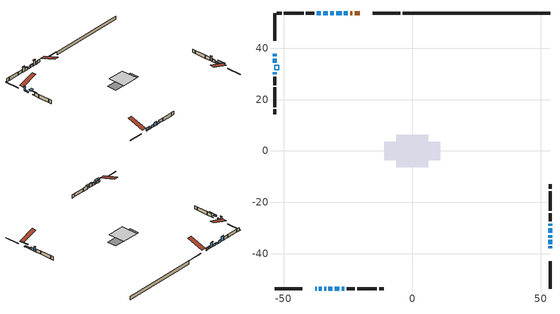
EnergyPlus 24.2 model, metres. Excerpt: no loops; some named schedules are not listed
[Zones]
conditioned space
 floor adiabatic (AdiabaticFloorConstruction): -6.3,-6.3 -6.3,6.3 6.3,6.3 6.3,-6.3 z0.49
 floor foundation (Slab1 construction): -10.82,-3.5 -10.82,3.5 10.82,3.5 10.82,-3.5 z-1.95
 wall outside (RimJoist1 construction): -4.67,53.56 -15.41,53.56 / -53.56,-53.56 -42.82,-53.56 / -53.56,53.56 -53.56,42.82 / 53.56,-53.56 53.56,-42.82 z0.49:0.79
 wall outside (AdiabaticWallConstruction 1): -20.48,53.56 -22.36,53.56 / -23.28,53.56 -24.17,53.56 z0.49:2.52
 wall outside (AdiabaticWallConstruction): -37.75,-53.56 -37.19,-53.56 z0.49:2.07; -25.1,53.56 -26.58,53.56 z0.49:4.35; -27.5,53.56 -29.53,53.56 / -36.27,-53.56 -35.1,-53.56 z0.49:1.96; -34.17,-53.56 -33.51,-53.56 z0.49:1.86; -32.58,-53.56 -31.05,-53.56 / 53.56,-31.86 53.56,-30.09 z0.49:2.27; -30.13,-53.56 -28.35,-53.56 z0.49:3.08; -27.42,-53.56 -26.45,-53.56 z0.49:1.81; -30.46,53.56 -31.91,53.56 z0.49:1.71; -53.56,37.75 -53.56,36.89 / 53.56,-29.16 53.56,-28.29 / -35.49,53.56 -37.22,53.56 z0.49:4; -53.56,35.96 -53.56,34.23 z0.49:1.35; 53.56,-37.76 53.56,-37.13 / -53.56,30.72 -53.56,29.79 z0.49:0.82; 53.56,-36.21 53.56,-34.58 / 53.56,-33.66 53.56,-32.79 z0.49:1.51; -32.83,53.56 -34.56,53.56 z0.49:2.22
 wall outside (Wall1 construction): -38.15,53.56 -41.35,53.56 / -25.52,-53.56 -22.32,-53.56 / -53.56,28.86 -53.56,25.66 / 53.56,-27.37 53.56,-24.16 z0.49:2.93
 wall outside (Wall2 construction): -42.28,53.56 -49.91,53.56 / -21.39,-53.56 -13.76,-53.56 / -53.56,24.73 -53.56,17.1 / 53.56,-23.23 53.56,-15.6 z0.49:2.93
 wall outside (Wall3 construction): -50.84,53.56 -52.64,53.56 / -12.83,-53.56 -11.03,-53.56 / -53.56,16.17 -53.56,14.37 / 53.56,-14.67 53.56,-12.88 z0.49:2.93
 wall foundation (FoundationWall1 construction): -3.74,53.56,-1.95 -3.74,53.56,0.49 47.83,53.56,0.49 47.83,53.56,0.4 53.56,53.56,0.4 53.56,53.56,-1.95
 window (WindowConstruction 15): -37.75,-53.56 -37.19,-53.56 z0.49:2.07
 window (WindowConstruction 6): -25.1,53.56 -26.58,53.56 z0.49:4.35
 window (WindowConstruction 7): -27.5,53.56 -29.53,53.56 z0.49:1.96
 window (WindowConstruction 8): -36.27,-53.56 -35.1,-53.56 z0.49:1.96
 window (WindowConstruction 9): -34.17,-53.56 -33.51,-53.56 z0.49:1.86
 window (WindowConstruction 10): -32.58,-53.56 -31.05,-53.56 z0.49:2.27
 window (WindowConstruction 11): -30.13,-53.56 -28.35,-53.56 z0.49:3.08
 window (WindowConstruction 12): -27.42,-53.56 -26.45,-53.56 z0.49:1.81
 window (WindowConstruction 16): -30.46,53.56 -31.9,53.56 z0.49:1.71
 window (WindowConstruction 13): -53.56,37.75 -53.56,36.89 z0.49:4
 window (WindowConstruction 14): -53.56,35.96 -53.56,34.24 z0.49:1.35
 window (WindowConstruction 17): 53.56,-37.75 53.56,-37.14 z0.49:0.82
 window (WindowConstruction 18): -53.56,30.71 -53.56,29.79 z0.49:0.82
 window (WindowConstruction): 53.56,-36.21 53.56,-34.58 z0.49:1.5
 window (WindowConstruction 1): 53.56,-33.65 53.56,-32.79 z0.49:1.5
 window (WindowConstruction 2): 53.56,-31.86 53.56,-30.09 z0.49:2.27
 window (WindowConstruction 3): 53.56,-29.16 53.56,-28.29 z0.49:4
 window (WindowConstruction 4): -32.83,53.56 -34.56,53.56 z0.49:2.22
 window (WindowConstruction 5): -35.49,53.56 -37.22,53.56 z0.49:4
 door (Door): -20.48,53.56 -22.36,53.56 z0.49:2.52
 door (Door 1): -23.29,53.56 -24.17,53.56 z0.49:2.52
 ceiling adiabatic (AdiabaticFloorConstruction): 6.3,-6.3 6.3,6.3 -6.3,6.3 -6.3,-6.3 z0.49
 roof outside (Roof1 construction): -19.55,53.56,2.93 -19.55,41.38,6.99 -16.34,41.38,6.99 -16.34,53.56,2.93; -38.68,-53.56,2.93 -38.68,-41.38,6.99 -41.89,-41.38,6.99 -41.89,-53.56,2.93; -53.56,38.68,2.93 -41.38,38.68,6.99 -41.38,41.89,6.99 -53.56,41.89,2.93; 53.56,-38.68,2.93 41.38,-38.68,6.99 41.38,-41.89,6.99 53.56,-41.89,2.93
 roof outside (AdiabaticRoofConstruction): -53.56,31.64,2.93 -51.99,31.64,3.45 -51.99,33.31,3.45 -53.56,33.31,2.93
 skylight (SkylightConstruction): -53.56,31.64,2.93 -51.99,31.64,3.45 -51.99,33.31,3.45 -53.56,33.31,2.93
shading: -36.59,-53.56 -38.36,-53.56 -38.36,-55.09 -36.59,-55.09 z2.68; -26.78,53.56 -24.9,53.56 -24.9,53.98 -26.78,53.98 z4.55; -29.74,53.56 -27.3,53.56 -27.3,53.98 -29.74,53.98 z2.16; -34.49,-53.56 -36.88,-53.56 -36.88,-55.09 -34.49,-55.09 z2.57; -33.31,-53.56 -34.37,-53.56 -34.37,-53.98 -33.31,-53.98 z2.06; -30.85,-53.56 -32.78,-53.56 -32.78,-53.98 -30.85,-53.98 z2.47; -28.15,-53.56 -30.33,-53.56 -30.33,-53.98 -28.15,-53.98 z3.28; -25.84,-53.56 -28.03,-53.56 -28.03,-55.09 -25.84,-55.09 z2.42; -53.56,36.69 -53.56,37.95 -53.98,37.95 -53.98,36.69 z4.2; -53.56,34.03 -53.56,36.16 -53.98,36.16 -53.98,34.03 z1.55; 53.56,-34.5 53.56,-40.39 53.98,-40.39 53.98,-34.5 z3.46; -53.56,27.15 -53.56,33.35 -53.98,33.35 -53.98,27.15 z3.46; 53.56,-34.38 53.56,-36.41 53.98,-36.41 53.98,-34.38 z1.71; 53.56,-32.59 53.56,-33.86 53.98,-33.86 53.98,-32.59 z1.71; 53.56,-29.88 53.56,-32.06 53.98,-32.06 53.98,-29.88 z2.47; 53.56,-28.09 53.56,-29.36 53.98,-29.36 53.98,-28.09 z4.2; -34.76,53.56 -32.63,53.56 -32.63,53.98 -34.76,53.98 z2.42; -37.42,53.56 -35.29,53.56 -35.29,53.98 -37.42,53.98 z4.2
[Building]
Building 1: Terrain=Suburbs
[Site:Location]
Edmonton Intl AP_AB: Latitude {deg}=53.31; Longitude {deg}=-113.58; Time Zone {hr}=-7; Elevation {m}=723; Keep Site Location Information=Yes
[Site:GroundTemperature:Shallow]
-1.56185, -3.61833, -3.78302, -2.80711, 1.11059, 5.01004, 8.39065, 10.5322, 10.7141, 8.97234, 5.67794, 1.89811
[Site:WaterMainsTemperature]
Calculation Method=Schedule; Temperature Schedule=mains temperature schedule
[Material] Roughness=Rough; Thermal Absorptance=0.9
Name | Thickness {m} | Conductivity {W/m-K} | Density {kg/m3} | Specific Heat {J/kg-K} | Solar Absorptance | Visible Absorptance
asphalt or fiberglass shingles | 0.00635 | 0.162714 | 1121.4 | 1465.45 | 0.4 | 0.4
asphalt or fiberglass shingles 1 | 0.00635 | 0.162714 | 1121.4 | 1465.45 | 0.7 | 0.7
concrete 4.0 in. | 0.1016 | 1.803125 | 2242.8 | 837.4 | 0.7 | 0.7
concrete 8.0 in. | 0.2032 | 1.803125 | 2242.8 | 837.4 | 0.7 | 0.7
door material | 0.04445 | 0.053851 | 512.64 | 1214.23 | 0.7 | 0.7
exterior vertical ins | 0.0273069 | 0.029427 | 32.04 | 1214.23 | 0.7 | 0.7
floor covering | 0.0127 | 0.0433444 | 54.468 | 1339.84 | 0.6 | 0.6
floor rigid ins; roof rigid ins 1; wall rigid ins 1 | 0.512978 | 0.029427 | 32.04 | 1214.23 | 0.7 | 0.7
floor stud and cavity | 0.1397 | 1.75129 | 37.0049 | 1207.88 | 0.7 | 0.7
furniture material conditioned space 1 | 0.1524 | 0.115458 | 640.8 | 1214.23 | 0.6 | 0.6
gypsum board | 0.0127 | 0.160291 | 801 | 837.4 | 0.6 | 0.6
gypsum board 1 | 0.0127 | 0.160291 | 801 | 837.4 | 0.7 | 0.7
osb sheathing 0.5 in. | 0.0127 | 0.115458 | 512.64 | 1214.23 | 0.7 | 0.7
osb sheathing 0.75 in. | 0.01905 | 0.115458 | 512.64 | 1214.23 | 0.7 | 0.7
osb sheathing 2.0 in. | 0.0508 | 0.115458 | 512.64 | 1214.23 | 0.7 | 0.7
rim joist stud and cavity | 0.0508 | 0.0314414 | 125.044 | 1163.47 | 0.6 | 0.6
roof rigid ins; wall rigid ins | 0.051816 | 0.029427 | 32.04 | 1214.23 | 0.7 | 0.7
roof stud and cavity | 0.2032 | 0.59551 | 78.34581 | 1123.46 | 0.7 | 0.7
roof stud and cavity 1 | 0.18415 | 1.78685 | 37.0049 | 1207.88 | 0.6 | 0.6
wall stud and cavity | 0.1397 | 0.251076 | 139.0536 | 1170.24 | 0.7 | 0.7
wall stud and cavity 1 | 0.1397 | 0.251873 | 139.0536 | 1170.24 | 0.7 | 0.7
wall stud and cavity 2 | 0.1397 | 0.385153 | 139.0536 | 1170.24 | 0.7 | 0.7
wall stud and cavity 3 | 0.0889 | 0.380278 | 52.3479 | 1209.89 | 0.7 | 0.7
wall stud and cavity 4 | 0.0889 | 0.391764 | 83.0341 | 1211.67 | 0.7 | 0.7
wood siding | 0.0254 | 0.102417 | 544.68 | 1172.36 | 0.4 | 0.4
wood siding 1; wood siding 2; wood siding 3 | 0.0254 | 0.102417 | 544.68 | 1172.36 | 0.7 | 0.7
[WindowMaterial:SimpleGlazingSystem]
Name | U-Factor {W/m2-K} | Solar Heat Gain Coefficient
SkylightMaterial | 2.41745 | 0.6767
WindowMaterial | 2.42791 | 0.27
WindowMaterial 1 | 2.34558 | 0.52
WindowMaterial 10 | 2.3524 | 0.66
WindowMaterial 11 | 2.45744 | 0.61
WindowMaterial 12 | 2.51649 | 0.59
WindowMaterial 13 | 2.53863 | 0.58
WindowMaterial 14 | 3.26144 | 0.43
WindowMaterial 2 | 2.37454 | 0.65
WindowMaterial 3 | 2.4211 | 0.63
WindowMaterial 4 | 2.379082 | 0.65
WindowMaterial 5 | 2.35183 | 0.66
WindowMaterial 6 | 2.2536 | 0.56
WindowMaterial 7 | 2.42678 | 0.63
WindowMaterial 8 | 2.51308 | 0.59
WindowMaterial 9 | 2.30356 | 0.54
[Construction]
AdiabaticFloorConstruction: floor stud and cavity, floor rigid ins, osb sheathing 0.75 in., floor covering
AdiabaticRoofConstruction: asphalt or fiberglass shingles 1, roof rigid ins 1, osb sheathing 0.75 in., roof stud and cavity 1
AdiabaticWallConstruction: wood siding 2, wall rigid ins 1, wall stud and cavity 3, gypsum board
AdiabaticWallConstruction 1: wood siding 3, wall rigid ins 1, wall stud and cavity 3, gypsum board
Door; Door 1: door material
FoundationWall1 construction: concrete 8.0 in., gypsum board 1
furniture construction conditioned space 1: furniture material conditioned space 1
PartitionWallConstruction: gypsum board, wall stud and cavity 4, gypsum board
RimJoist1 construction: wood siding 1, osb sheathing 2.0 in., rim joist stud and cavity
Roof1 construction: asphalt or fiberglass shingles, roof rigid ins, osb sheathing 0.75 in., roof stud and cavity, gypsum board
SkylightConstruction: SkylightMaterial
Slab1 construction: concrete 4.0 in.
Wall1 construction: wood siding, wall rigid ins, osb sheathing 0.5 in., wall stud and cavity, gypsum board
Wall2 construction: wood siding, wall rigid ins, osb sheathing 0.5 in., wall stud and cavity 1, gypsum board
Wall3 construction: wood siding, wall rigid ins, osb sheathing 0.5 in., wall stud and cavity 2, gypsum board
WindowConstruction: WindowMaterial
WindowConstruction 1: WindowMaterial 1
WindowConstruction 10: WindowMaterial 9
WindowConstruction 11: WindowMaterial 10
WindowConstruction 12: WindowMaterial 11
WindowConstruction 13; WindowConstruction 3; WindowConstruction 5: WindowMaterial 3
WindowConstruction 14: WindowMaterial 12
WindowConstruction 15; WindowConstruction 16: WindowMaterial 13
WindowConstruction 17; WindowConstruction 18: WindowMaterial 14
WindowConstruction 2: WindowMaterial 2
WindowConstruction 4: WindowMaterial 4
WindowConstruction 6: WindowMaterial 5
WindowConstruction 7: WindowMaterial 6
WindowConstruction 8: WindowMaterial 7
WindowConstruction 9: WindowMaterial 8
[Zone]
conditioned space: Multiplier=1; Volume {m3}=888.9; Part of Total Floor Area=Yes
[Space]
conditioned space 1: Zone=conditioned space; Volume {m3}=888.9
[SurfaceProperty:ExposedFoundationPerimeter]
Slab1: Exposed Perimeter Calculation Method=TotalExposedPerimeter; Total Exposed Perimeter {m}=57.302
[InternalMass] Zone or ZoneList=conditioned space; Space or SpaceList=conditioned space 1
Name | Construction | Surface Area {m2}
furniture mass conditioned space 1 | furniture construction conditioned space 1 | 124.28
partition wall mass | PartitionWallConstruction | 310.7
[Lights]
interior lighting: Zone or ZoneList or Space or SpaceList=conditioned space 1; Schedule=interior lighting schedule; Design Level Calculation Method=LightingLevel; Lighting Level {W}=343.2; Return Air Fraction=0; Fraction Radiant=0.6; Fraction Visible=0.2; Fraction Replaceable=1
[People]
occupants: Zone or ZoneList or Space or SpaceList=conditioned space 1; Number of People Schedule=occupants schedule; Number of People Calculation Method=People; Number of People=3; Fraction Radiant=0.314171; Sensible Heat Fraction=0.56303; Activity Level Schedule=occupants activity schedule; Carbon Dioxide Generation Rate {m3/s-W}=0; Enable ASHRAE 55 Comfort Warnings=No; Mean Radiant Temperature Calculation Type=EnclosureAveraged
[ElectricEquipment] Zone or ZoneList or Space or SpaceList=conditioned space 1; Design Level Calculation Method=EquipmentLevel
Name | Schedule | Design Level {W} | Fraction Latent | Fraction Radiant | Fraction Lost
clothes dryer | clothes dryer schedule | 140.772 | 0.015 | 0.081 | 0.85
clothes washer | clothes washer schedule | 32.1985 | 0.03 | 0.162 | 0.7
cooking range | cooking range schedule | 215.147 | 0.08 | 0.432 | 0.2
dishwasher | dishwasher schedule | 66.8632 | 0.3 | 0.18 | 0.4
fridge | fridge schedule | 72.9452 | 0 | 0.6 | 0
mech vent bath fan 0 | mech vent bath fan 0 schedule | 50.2 | 0 | 0 | 1
mech vent bath fan 1 | mech vent bath fan 1 schedule | 50.2 | 0 | 0 | 1
mech vent house fan | mech vent house fan schedule | 0 | 0 | 0 | 1
mech vent house fan cfis | mech vent house fan cfis schedule | 0 | 0 | 0 | 0
mech vent range fan 0 | mech vent range fan 0 schedule | 57 | 0 | 0 | 1
misc plug loads | misc plug loads schedule | 494.7 | 0.045 | 0.513 | 0.1
whole house fan | Always On Discrete | 0 | 0 | 0 | 1
[OtherEquipment] Zone or ZoneList or Space or SpaceList=conditioned space 1; Design Level Calculation Method=EquipmentLevel
Name | Fuel Type | Schedule | Design Level {W} | Fraction Latent | Fraction Radiant | Fraction Lost
clothes dryer 1 | Electricity | clothes dryer schedule | 0 | 0.015 | 0.081 | 0.85
cooking range 1 | Electricity | cooking range schedule | 0 | 0.08 | 0.432 | 0.2
general water use latent | None | general water use schedule | 62.594 | 1 | 0 | 0
general water use sensible | None | general water use schedule | -61.6891 | 0 | 0.6 | 0
mech vent house fan latent load | None | Always On Discrete | 0 | 1 | 0 | 0
mech vent house fan sensible load | None | Always On Discrete | 0 | 0 | 0 | 0
water heater energy adjustment1 | NaturalGas | Always On Discrete | 0.01 | 0 | 0 | 1
[ZoneInfiltration:DesignFlowRate] Zone or ZoneList or Space or SpaceList=conditioned space 1; Schedule=Always On Discrete; Design Flow Rate Calculation Method=Flow/Zone; Design Flow Rate {m3/s}=0
infil flow; natural vent flow; whole house fan flow
[Foundation:Kiva]
Foundation Kiva 1: Initial Indoor Air Temperature {C}=18; Wall Height Above Grade {m}=0.489996; Wall Depth Below Slab {m}=0.2032; Custom Block Material Name 1=exterior vertical ins; Custom Block Depth 1 {m}=2.43998; Custom Block X Position 1 {m}=0.2159; Custom Block Z Position 1 {m}=0
[Foundation:Kiva:Settings]
Soil Conductivity {W/m-K}=0.849921; Soil Density {kg/m3}=1842.3; Soil Specific Heat {J/kg-K}=418.7; Ground Solar Absorptivity=0.9; Ground Thermal Absorptivity=0.9; Ground Surface Roughness {m}=0.03; Far-Field Width {m}=40; Deep-Ground Boundary Condition=ZeroFlux; Deep-Ground Depth {m}=40; Minimum Cell Dimension {m}=0.2; Maximum Cell Growth Coefficient=3; Simulation Timestep=Timestep
[Exterior:Lights]
exterior lighting: Schedule=exterior lighting schedule; Design Level {W}=75.6
[Schedule:Week:Daily]
interior lighting schedule Week Rule - Jan1-Jan27: interior lighting schedule day, interior lighting schedule day, interior lighting schedule day, interior lighting schedule day, interior lighting schedule day, interior lighting schedule day, interior lighting schedule day, interior lighting schedule default day, interior lighting schedule default day, interior lighting schedule default day, interior lighting schedule default day, interior lighting schedule default day
interior lighting schedule Week Rule - Jan28-Feb3: interior lighting schedule day, interior lighting schedule day, interior lighting schedule day, interior lighting schedule day, interior lighting schedule day 1, interior lighting schedule day 1, interior lighting schedule day 1, interior lighting schedule default day, interior lighting schedule default day, interior lighting schedule default day, interior lighting schedule default day, interior lighting schedule default day
interior lighting schedule Week Rule - Feb4-Feb24: interior lighting schedule day 1, interior lighting schedule day 1, interior lighting schedule day 1, interior lighting schedule day 1, interior lighting schedule day 1, interior lighting schedule day 1, interior lighting schedule day 1, interior lighting schedule default day, interior lighting schedule default day, interior lighting schedule default day, interior lighting schedule default day, interior lighting schedule default day
interior lighting schedule Week Rule - Feb25-Mar3: interior lighting schedule day 1, interior lighting schedule day 1, interior lighting schedule day 1, interior lighting schedule day 1, interior lighting schedule day 2, interior lighting schedule day 2, interior lighting schedule day 2, interior lighting schedule default day, interior lighting schedule default day, interior lighting schedule default day, interior lighting schedule default day, interior lighting schedule default day
interior lighting schedule Week Rule - Mar4-Mar31: interior lighting schedule day 2, interior lighting schedule day 2, interior lighting schedule day 2, interior lighting schedule day 2, interior lighting schedule day 2, interior lighting schedule day 2, interior lighting schedule day 2, interior lighting schedule default day, interior lighting schedule default day, interior lighting schedule default day, interior lighting schedule default day, interior lighting schedule default day
interior lighting schedule Week Rule - Apr1-Apr28: interior lighting schedule day 3, interior lighting schedule day 3, interior lighting schedule day 3, interior lighting schedule day 3, interior lighting schedule day 3, interior lighting schedule day 3, interior lighting schedule day 3, interior lighting schedule default day, interior lighting schedule default day, interior lighting schedule default day, interior lighting schedule default day, interior lighting schedule default day
interior lighting schedule Week Rule - Apr29-May5: interior lighting schedule day 3, interior lighting schedule day 3, interior lighting schedule day 4, interior lighting schedule day 4, interior lighting schedule day 4, interior lighting schedule day 4, interior lighting schedule day 4, interior lighting schedule default day, interior lighting schedule default day, interior lighting schedule default day, interior lighting schedule default day, interior lighting schedule default day
interior lighting schedule Week Rule - May6-May26: interior lighting schedule day 4, interior lighting schedule day 4, interior lighting schedule day 4, interior lighting schedule day 4, interior lighting schedule day 4, interior lighting schedule day 4, interior lighting schedule day 4, interior lighting schedule default day, interior lighting schedule default day, interior lighting schedule default day, interior lighting schedule default day, interior lighting schedule default day
interior lighting schedule Week Rule - May27-Jun2: interior lighting schedule day 4, interior lighting schedule day 4, interior lighting schedule day 4, interior lighting schedule day 4, interior lighting schedule day 4, interior lighting schedule day 5, interior lighting schedule day 5, interior lighting schedule default day, interior lighting schedule default day, interior lighting schedule default day, interior lighting schedule default day, interior lighting schedule default day
interior lighting schedule Week Rule - Jun3-Jun30: interior lighting schedule day 5, interior lighting schedule day 5, interior lighting schedule day 5, interior lighting schedule day 5, interior lighting schedule day 5, interior lighting schedule day 5, interior lighting schedule day 5, interior lighting schedule default day, interior lighting schedule default day, interior lighting schedule default day, interior lighting schedule default day, interior lighting schedule default day
interior lighting schedule Week Rule - Jul1-Jul28: interior lighting schedule day 6, interior lighting schedule day 6, interior lighting schedule day 6, interior lighting schedule day 6, interior lighting schedule day 6, interior lighting schedule day 6, interior lighting schedule day 6, interior lighting schedule default day, interior lighting schedule default day, interior lighting schedule default day, interior lighting schedule default day, interior lighting schedule default day
interior lighting schedule Week Rule - Jul29-Aug4: interior lighting schedule day 6, interior lighting schedule day 6, interior lighting schedule day 6, interior lighting schedule day 7, interior lighting schedule day 7, interior lighting schedule day 7, interior lighting schedule day 7, interior lighting schedule default day, interior lighting schedule default day, interior lighting schedule default day, interior lighting schedule default day, interior lighting schedule default day
interior lighting schedule Week Rule - Aug5-Aug25: interior lighting schedule day 7, interior lighting schedule day 7, interior lighting schedule day 7, interior lighting schedule day 7, interior lighting schedule day 7, interior lighting schedule day 7, interior lighting schedule day 7, interior lighting schedule default day, interior lighting schedule default day, interior lighting schedule default day, interior lighting schedule default day, interior lighting schedule default day
interior lighting schedule Week Rule - Aug26-Sep1: interior lighting schedule day 7, interior lighting schedule day 7, interior lighting schedule day 7, interior lighting schedule day 7, interior lighting schedule day 7, interior lighting schedule day 7, interior lighting schedule day 8, interior lighting schedule default day, interior lighting schedule default day, interior lighting schedule default day, interior lighting schedule default day, interior lighting schedule default day
interior lighting schedule Week Rule - Sep2-Sep29: interior lighting schedule day 8, interior lighting schedule day 8, interior lighting schedule day 8, interior lighting schedule day 8, interior lighting schedule day 8, interior lighting schedule day 8, interior lighting schedule day 8, interior lighting schedule default day, interior lighting schedule default day, interior lighting schedule default day, interior lighting schedule default day, interior lighting schedule default day
interior lighting schedule Week Rule - Sep30-Oct6: interior lighting schedule day 8, interior lighting schedule day 9, interior lighting schedule day 9, interior lighting schedule day 9, interior lighting schedule day 9, interior lighting schedule day 9, interior lighting schedule day 9, interior lighting schedule default day, interior lighting schedule default day, interior lighting schedule default day, interior lighting schedule default day, interior lighting schedule default day
interior lighting schedule Week Rule - Oct7-Oct27: interior lighting schedule day 9, interior lighting schedule day 9, interior lighting schedule day 9, interior lighting schedule day 9, interior lighting schedule day 9, interior lighting schedule day 9, interior lighting schedule day 9, interior lighting schedule default day, interior lighting schedule default day, interior lighting schedule default day, interior lighting schedule default day, interior lighting schedule default day
interior lighting schedule Week Rule - Oct28-Nov3: interior lighting schedule day 9, interior lighting schedule day 9, interior lighting schedule day 9, interior lighting schedule day 9, interior lighting schedule day 10, interior lighting schedule day 10, interior lighting schedule day 10, interior lighting schedule default day, interior lighting schedule default day, interior lighting schedule default day, interior lighting schedule default day, interior lighting schedule default day
interior lighting schedule Week Rule - Nov4-Nov24: interior lighting schedule day 10, interior lighting schedule day 10, interior lighting schedule day 10, interior lighting schedule day 10, interior lighting schedule day 10, interior lighting schedule day 10, interior lighting schedule day 10, interior lighting schedule default day, interior lighting schedule default day, interior lighting schedule default day, interior lighting schedule default day, interior lighting schedule default day
interior lighting schedule Week Rule - Nov25-Dec1: interior lighting schedule day 10, interior lighting schedule day 10, interior lighting schedule day 10, interior lighting schedule day 10, interior lighting schedule day 10, interior lighting schedule day 10, interior lighting schedule day 11, interior lighting schedule default day, interior lighting schedule default day, interior lighting schedule default day, interior lighting schedule default day, interior lighting schedule default day
interior lighting schedule Week Rule - Dec2-Dec31: interior lighting schedule day 11, interior lighting schedule day 11, interior lighting schedule day 11, interior lighting schedule day 11, interior lighting schedule day 11, interior lighting schedule day 11, interior lighting schedule day 11, interior lighting schedule default day, interior lighting schedule default day, interior lighting schedule default day, interior lighting schedule default day, interior lighting schedule default day
occupants schedule Week Rule - Jan1-Dec31: occupants schedule day, occupants schedule day, occupants schedule day, occupants schedule day, occupants schedule day, occupants schedule day, occupants schedule day, occupants schedule default day, occupants schedule default day, occupants schedule default day, occupants schedule default day, occupants schedule default day
clothes dryer schedule Week Rule - Jan1-Dec31: clothes dryer schedule day, clothes dryer schedule day, clothes dryer schedule day, clothes dryer schedule day, clothes dryer schedule day, clothes dryer schedule day, clothes dryer schedule day, clothes dryer schedule default day, clothes dryer schedule default day, clothes dryer schedule default day, clothes dryer schedule default day, clothes dryer schedule default day
clothes washer schedule Week Rule - Jan1-Dec31: clothes washer schedule day, clothes washer schedule day, clothes washer schedule day, clothes washer schedule day, clothes washer schedule day, clothes washer schedule day, clothes washer schedule day, clothes washer schedule default day, clothes washer schedule default day, clothes washer schedule default day, clothes washer schedule default day, clothes washer schedule default day
cooking range schedule Week Rule - Jan1-Dec31: cooking range schedule day, cooking range schedule day, cooking range schedule day, cooking range schedule day, cooking range schedule day, cooking range schedule day, cooking range schedule day, cooking range schedule default day, cooking range schedule default day, cooking range schedule default day, cooking range schedule default day, cooking range schedule default day
dishwasher schedule Week Rule - Jan1-Dec31: dishwasher schedule day, dishwasher schedule day, dishwasher schedule day, dishwasher schedule day, dishwasher schedule day, dishwasher schedule day, dishwasher schedule day, dishwasher schedule default day, dishwasher schedule default day, dishwasher schedule default day, dishwasher schedule default day, dishwasher schedule default day
mech vent bath fan 0 schedule Week Rule - Jan1-Dec31: mech vent bath fan 0 schedule day, mech vent bath fan 0 schedule day, mech vent bath fan 0 schedule day, mech vent bath fan 0 schedule day, mech vent bath fan 0 schedule day, mech vent bath fan 0 schedule day, mech vent bath fan 0 schedule day, mech vent bath fan 0 schedule default day, mech vent bath fan 0 schedule default day, mech vent bath fan 0 schedule default day, mech vent bath fan 0 schedule default day, mech vent bath fan 0 schedule default day
mech vent bath fan 1 schedule Week Rule - Jan1-Dec31: mech vent bath fan 1 schedule day, mech vent bath fan 1 schedule day, mech vent bath fan 1 schedule day, mech vent bath fan 1 schedule day, mech vent bath fan 1 schedule day, mech vent bath fan 1 schedule day, mech vent bath fan 1 schedule day, mech vent bath fan 1 schedule default day, mech vent bath fan 1 schedule default day, mech vent bath fan 1 schedule default day, mech vent bath fan 1 schedule default day, mech vent bath fan 1 schedule default day
mech vent range fan 0 schedule Week Rule - Jan1-Dec31: mech vent range fan 0 schedule day, mech vent range fan 0 schedule day, mech vent range fan 0 schedule day, mech vent range fan 0 schedule day, mech vent range fan 0 schedule day, mech vent range fan 0 schedule day, mech vent range fan 0 schedule day, mech vent range fan 0 schedule default day, mech vent range fan 0 schedule default day, mech vent range fan 0 schedule default day, mech vent range fan 0 schedule default day, mech vent range fan 0 schedule default day
misc plug loads schedule Week Rule - Jan1-Dec31: misc plug loads schedule day, misc plug loads schedule day, misc plug loads schedule day, misc plug loads schedule day, misc plug loads schedule day, misc plug loads schedule day, misc plug loads schedule day, misc plug loads schedule default day, misc plug loads schedule default day, misc plug loads schedule default day, misc plug loads schedule default day, misc plug loads schedule default day
general water use schedule Week Rule - Jan1-Dec31: general water use schedule day, general water use schedule day, general water use schedule day, general water use schedule day, general water use schedule day, general water use schedule day, general water use schedule day, general water use schedule default day, general water use schedule default day, general water use schedule default day, general water use schedule default day, general water use schedule default day
exterior lighting schedule Week Rule - Jan1-Jan27: exterior lighting schedule day, exterior lighting schedule day, exterior lighting schedule day, exterior lighting schedule day, exterior lighting schedule day, exterior lighting schedule day, exterior lighting schedule day, exterior lighting schedule default day, exterior lighting schedule default day, exterior lighting schedule default day, exterior lighting schedule default day, exterior lighting schedule default day
exterior lighting schedule Week Rule - Jan28-Feb3: exterior lighting schedule day, exterior lighting schedule day, exterior lighting schedule day, exterior lighting schedule day, exterior lighting schedule day 1, exterior lighting schedule day 1, exterior lighting schedule day 1, exterior lighting schedule default day, exterior lighting schedule default day, exterior lighting schedule default day, exterior lighting schedule default day, exterior lighting schedule default day
exterior lighting schedule Week Rule - Feb4-Feb24: exterior lighting schedule day 1, exterior lighting schedule day 1, exterior lighting schedule day 1, exterior lighting schedule day 1, exterior lighting schedule day 1, exterior lighting schedule day 1, exterior lighting schedule day 1, exterior lighting schedule default day, exterior lighting schedule default day, exterior lighting schedule default day, exterior lighting schedule default day, exterior lighting schedule default day
exterior lighting schedule Week Rule - Feb25-Mar3: exterior lighting schedule day 1, exterior lighting schedule day 1, exterior lighting schedule day 1, exterior lighting schedule day 1, exterior lighting schedule day 2, exterior lighting schedule day 2, exterior lighting schedule day 2, exterior lighting schedule default day, exterior lighting schedule default day, exterior lighting schedule default day, exterior lighting schedule default day, exterior lighting schedule default day
exterior lighting schedule Week Rule - Mar4-Mar31: exterior lighting schedule day 2, exterior lighting schedule day 2, exterior lighting schedule day 2, exterior lighting schedule day 2, exterior lighting schedule day 2, exterior lighting schedule day 2, exterior lighting schedule day 2, exterior lighting schedule default day, exterior lighting schedule default day, exterior lighting schedule default day, exterior lighting schedule default day, exterior lighting schedule default day
exterior lighting schedule Week Rule - Apr1-Apr28: exterior lighting schedule day 3, exterior lighting schedule day 3, exterior lighting schedule day 3, exterior lighting schedule day 3, exterior lighting schedule day 3, exterior lighting schedule day 3, exterior lighting schedule day 3, exterior lighting schedule default day, exterior lighting schedule default day, exterior lighting schedule default day, exterior lighting schedule default day, exterior lighting schedule default day
exterior lighting schedule Week Rule - Apr29-May5: exterior lighting schedule day 3, exterior lighting schedule day 3, exterior lighting schedule day 4, exterior lighting schedule day 4, exterior lighting schedule day 4, exterior lighting schedule day 4, exterior lighting schedule day 4, exterior lighting schedule default day, exterior lighting schedule default day, exterior lighting schedule default day, exterior lighting schedule default day, exterior lighting schedule default day
exterior lighting schedule Week Rule - May6-May26: exterior lighting schedule day 4, exterior lighting schedule day 4, exterior lighting schedule day 4, exterior lighting schedule day 4, exterior lighting schedule day 4, exterior lighting schedule day 4, exterior lighting schedule day 4, exterior lighting schedule default day, exterior lighting schedule default day, exterior lighting schedule default day, exterior lighting schedule default day, exterior lighting schedule default day
exterior lighting schedule Week Rule - May27-Jun2: exterior lighting schedule day 4, exterior lighting schedule day 4, exterior lighting schedule day 4, exterior lighting schedule day 4, exterior lighting schedule day 4, exterior lighting schedule day 5, exterior lighting schedule day 5, exterior lighting schedule default day, exterior lighting schedule default day, exterior lighting schedule default day, exterior lighting schedule default day, exterior lighting schedule default day
exterior lighting schedule Week Rule - Jun3-Jun30: exterior lighting schedule day 5, exterior lighting schedule day 5, exterior lighting schedule day 5, exterior lighting schedule day 5, exterior lighting schedule day 5, exterior lighting schedule day 5, exterior lighting schedule day 5, exterior lighting schedule default day, exterior lighting schedule default day, exterior lighting schedule default day, exterior lighting schedule default day, exterior lighting schedule default day
exterior lighting schedule Week Rule - Jul1-Jul28: exterior lighting schedule day 6, exterior lighting schedule day 6, exterior lighting schedule day 6, exterior lighting schedule day 6, exterior lighting schedule day 6, exterior lighting schedule day 6, exterior lighting schedule day 6, exterior lighting schedule default day, exterior lighting schedule default day, exterior lighting schedule default day, exterior lighting schedule default day, exterior lighting schedule default day
exterior lighting schedule Week Rule - Jul29-Aug4: exterior lighting schedule day 6, exterior lighting schedule day 6, exterior lighting schedule day 6, exterior lighting schedule day 7, exterior lighting schedule day 7, exterior lighting schedule day 7, exterior lighting schedule day 7, exterior lighting schedule default day, exterior lighting schedule default day, exterior lighting schedule default day, exterior lighting schedule default day, exterior lighting schedule default day
exterior lighting schedule Week Rule - Aug5-Aug25: exterior lighting schedule day 7, exterior lighting schedule day 7, exterior lighting schedule day 7, exterior lighting schedule day 7, exterior lighting schedule day 7, exterior lighting schedule day 7, exterior lighting schedule day 7, exterior lighting schedule default day, exterior lighting schedule default day, exterior lighting schedule default day, exterior lighting schedule default day, exterior lighting schedule default day
[Schedule:Year]
interior lighting schedule: interior lighting schedule Week Rule - Jan1-Jan27, 1, 1, 1, 27, interior lighting schedule Week Rule - Jan28-Feb3, 1, 28, 2, 3, interior lighting schedule Week Rule - Feb4-Feb24, 2, 4, 2, 24, interior lighting schedule Week Rule - Feb25-Mar3, 2, 25, 3, 3, interior lighting schedule Week Rule - Mar4-Mar31, 3, 4, 3, 31, interior lighting schedule Week Rule - Apr1-Apr28, 4, 1, 4, 28, interior lighting schedule Week Rule - Apr29-May5, 4, 29, 5, 5, interior lighting schedule Week Rule - May6-May26, 5, 6, 5, 26, interior lighting schedule Week Rule - May27-Jun2, 5, 27, 6, 2, interior lighting schedule Week Rule - Jun3-Jun30, 6, 3, 6, 30, interior lighting schedule Week Rule - Jul1-Jul28, 7, 1, 7, 28, interior lighting schedule Week Rule - Jul29-Aug4, 7, 29, 8, 4, interior lighting schedule Week Rule - Aug5-Aug25, 8, 5, 8, 25, interior lighting schedule Week Rule - Aug26-Sep1, 8, 26, 9, 1, interior lighting schedule Week Rule - Sep2-Sep29, 9, 2, 9, 29, interior lighting schedule Week Rule - Sep30-Oct6, 9, 30, 10, 6, interior lighting schedule Week Rule - Oct7-Oct27, 10, 7, 10, 27, interior lighting schedule Week Rule - Oct28-Nov3, 10, 28, 11, 3, interior lighting schedule Week Rule - Nov4-Nov24, 11, 4, 11, 24, interior lighting schedule Week Rule - Nov25-Dec1, 11, 25, 12, 1, interior lighting schedule Week Rule - Dec2-Dec31, 12, 2, 12, 31
occupants schedule: occupants schedule Week Rule - Jan1-Dec31, 1, 1, 12, 31
clothes dryer schedule: clothes dryer schedule Week Rule - Jan1-Dec31, 1, 1, 12, 31
clothes washer schedule: clothes washer schedule Week Rule - Jan1-Dec31, 1, 1, 12, 31
cooking range schedule: cooking range schedule Week Rule - Jan1-Dec31, 1, 1, 12, 31
dishwasher schedule: dishwasher schedule Week Rule - Jan1-Dec31, 1, 1, 12, 31
mech vent bath fan 0 schedule: mech vent bath fan 0 schedule Week Rule - Jan1-Dec31, 1, 1, 12, 31
mech vent bath fan 1 schedule: mech vent bath fan 1 schedule Week Rule - Jan1-Dec31, 1, 1, 12, 31
mech vent range fan 0 schedule: mech vent range fan 0 schedule Week Rule - Jan1-Dec31, 1, 1, 12, 31
misc plug loads schedule: misc plug loads schedule Week Rule - Jan1-Dec31, 1, 1, 12, 31
general water use schedule: general water use schedule Week Rule - Jan1-Dec31, 1, 1, 12, 31
exterior lighting schedule: exterior lighting schedule Week Rule - Jan1-Jan27, 1, 1, 1, 27, exterior lighting schedule Week Rule - Jan28-Feb3, 1, 28, 2, 3, exterior lighting schedule Week Rule - Feb4-Feb24, 2, 4, 2, 24, exterior lighting schedule Week Rule - Feb25-Mar3, 2, 25, 3, 3, exterior lighting schedule Week Rule - Mar4-Mar31, 3, 4, 3, 31, exterior lighting schedule Week Rule - Apr1-Apr28, 4, 1, 4, 28, exterior lighting schedule Week Rule - Apr29-May5, 4, 29, 5, 5, exterior lighting schedule Week Rule - May6-May26, 5, 6, 5, 26, exterior lighting schedule Week Rule - May27-Jun2, 5, 27, 6, 2, exterior lighting schedule Week Rule - Jun3-Jun30, 6, 3, 6, 30, exterior lighting schedule Week Rule - Jul1-Jul28, 7, 1, 7, 28, exterior lighting schedule Week Rule - Jul29-Aug4, 7, 29, 8, 4, exterior lighting schedule Week Rule - Aug5-Aug25, 8, 5, 8, 25, exterior lighting schedule Week Rule - Aug26-Sep1, 8, 26, 9, 1, exterior lighting schedule Week Rule - Sep2-Sep29, 9, 2, 9, 29, exterior lighting schedule Week Rule - Sep30-Oct6, 9, 30, 10, 6, exterior lighting schedule Week Rule - Oct7-Oct27, 10, 7, 10, 27, exterior lighting schedule Week Rule - Oct28-Nov3, 10, 28, 11, 3, exterior lighting schedule Week Rule - Nov4-Nov24, 11, 4, 11, 24, exterior lighting schedule Week Rule - Nov25-Dec1, 11, 25, 12, 1, exterior lighting schedule Week Rule - Dec2-Dec31, 12, 2, 12, 31
[Schedule:Constant]
Name | Hourly Value
occupants activity schedule | 117.228
fridge schedule | 0
mech vent house fan schedule; mech vent house fan cfis schedule; Always On Discrete | 1
[Schedule:Compact]
mains temperature schedule: Through: 01/01, For: AllDays, Until: 24:00, 3.97167, Through: 01/02, For: AllDays, Until: 24:00, 3.90778, Through: 01/03, For: AllDays, Until: 24:00, 3.84556, Through: 01/04, For: AllDays, Until: 24:00, 3.78389, Through: 01/05, For: AllDays, Until: 24:00, 3.72278, Through: 01/06, For: AllDays, Until: 24:00, 3.66278, Through: 01/07, For: AllDays, Until: 24:00, 3.60389, Through: 01/08, For: AllDays, Until: 24:00, 3.54556, Through: 01/09, For: AllDays, Until: 24:00, 3.48833, Through: 01/10, For: AllDays, Until: 24:00, 3.43167, Through: 01/11, For: AllDays, Until: 24:00, 3.37611, Through: 01/12, For: AllDays, Until: 24:00, 3.32167, Through: 01/13, For: AllDays, Until: 24:00, 3.26833, Through: 01/14, For: AllDays, Until: 24:00, 3.21556, Through: 01/15, For: AllDays, Until: 24:00, 3.16444, Through: 01/16, For: AllDays, Until: 24:00, 3.11389, Through: 01/17, For: AllDays, Until: 24:00, 3.06444, Through: 01/18, For: AllDays, Until: 24:00, 3.01611, Through: 01/19, For: AllDays, Until: 24:00, 2.96889, Through: 01/20, For: AllDays, Until: 24:00, 2.92278, Through: 01/21, For: AllDays, Until: 24:00, 2.87722, Through: 01/22, For: AllDays, Until: 24:00, 2.83333, Through: 01/23, For: AllDays, Until: 24:00, 2.79056, Through: 01/24, For: AllDays, Until: 24:00, 2.74889, Through: 01/25, For: AllDays, Until: 24:00, 2.70833, Through: 01/26, For: AllDays, Until: 24:00, 2.66889, Through: 01/27, For: AllDays, Until: 24:00, 2.63056, Through: 01/28, For: AllDays, Until: 24:00, 2.59333, Through: 01/29, For: AllDays, Until: 24:00, 2.55778, Through: 01/30, For: AllDays, Until: 24:00, 2.52278, Through: 01/31, For: AllDays, Until: 24:00, 2.48944, Through: 02/01, For: AllDays, Until: 24:00, 2.45722, Through: 02/02, For: AllDays, Until: 24:00, 2.42611, Through: 02/03, For: AllDays, Until: 24:00, 2.39667, Through: 02/04, For: AllDays, Until: 24:00, 2.36833, Through: 02/05, For: AllDays, Until: 24:00, 2.34111, Through: 02/06, For: AllDays, Until: 24:00, 2.315, Through: 02/07, For: AllDays, Until: 24:00, 2.29056, Through: 02/08, For: AllDays, Until: 24:00, 2.26722, Through: 02/09, For: AllDays, Until: 24:00, 2.245, Through: 02/10, For: AllDays, Until: 24:00, 2.22444, Through: 02/11, For: AllDays, Until: 24:00, 2.20444, Through: 02/12, For: AllDays, Until: 24:00, 2.18667, Through: 02/13, For: AllDays, Until: 24:00, 2.17, Through: 02/14, For: AllDays, Until: 24:00, 2.15444, Through: 02/15, For: AllDays, Until: 24:00, 2.14, Through: 02/16, For: AllDays, Until: 24:00, 2.12722, Through: 02/17, For: AllDays, Until: 24:00, 2.11556, Through: 02/18, For: AllDays, Until: 24:00, 2.10556, Through: 02/19, For: AllDays, Until: 24:00, 2.09667, Through: 02/20, For: AllDays, Until: 24:00, 2.08889, Through: 02/21, For: AllDays, Until: 24:00, 2.08278, Through: 02/22, For: AllDays, Until: 24:00, 2.07833, Through: 02/23, For: AllDays, Until: 24:00, 2.07444, Through: 02/24, For: AllDays, Until: 24:00, 2.07278, Through: 02/25, For: AllDays, Until: 24:00, 2.07167, Through: 02/26, For: AllDays, Until: 24:00, 2.07222, Through: 02/27, For: AllDays, Until: 24:00, 2.07444, Through: 02/28, For: AllDays, Until: 24:00, 2.07778, Through: 03/01, For: AllDays, Until: 24:00, 2.08222, Through: 03/02, For: AllDays, Until: 24:00, 2.08833, Through: 03/03, For: AllDays, Until: 24:00, 2.09556, Through: 03/04, For: AllDays, Until: 24:00, 2.10444, Through: 03/05, For: AllDays, Until: 24:00, 2.11444, Through: 03/06, For: AllDays, Until: 24:00, 2.12556, Through: 03/07, For: AllDays, Until: 24:00, 2.13833, Through: 03/08, For: AllDays, Until: 24:00, 2.15278, Through: 03/09, For: AllDays, Until: 24:00, 2.16778, Through: 03/10, For: AllDays, Until: 24:00, 2.18444, Through: 03/11, For: AllDays, Until: 24:00, 2.20278, Through: 03/12, For: AllDays, Until: 24:00, 2.22167, Through: 03/13, For: AllDays, Until: 24:00, 2.24278, Through: 03/14, For: AllDays, Until: 24:00, 2.26444, Through: 03/15, For: AllDays, Until: 24:00, 2.28778, Through: 03/16, For: AllDays, Until: 24:00, 2.31222, Through: 03/17, For: AllDays, Until: 24:00, 2.33778, Through: 03/18, For: AllDays, Until: 24:00, 2.365, Through: 03/19, For: AllDays, Until: 24:00, 2.39333, Through: 03/20, For: AllDays, Until: 24:00, 2.42278, Through: 03/21, For: AllDays, Until: 24:00, 2.45389, Through: 03/22, For: AllDays, Until: 24:00, 2.48611, Through: 03/23, For: AllDays, Until: 24:00, 2.51889, Through: 03/24, For: AllDays, Until: 24:00, 2.55389, Through: 03/25, For: AllDays, Until: 24:00, 2.58944, Through: 03/26, For: AllDays, Until: 24:00, 2.62611, Through: 03/27, For: AllDays, Until: 24:00, 2.66444, Through: 03/28, For: AllDays, Until: 24:00, 2.70389, Through: 03/29, For: AllDays, Until: 24:00, 2.74389, Through: 03/30, For: AllDays, Until: 24:00, 2.78556, Through: 03/31, For: AllDays, Until: 24:00, 2.82833, Through: 04/01, For: AllDays, Until: 24:00, 2.87222, Through: 04/02, For: AllDays, Until: 24:00, 2.91722, Through: 04/03, For: AllDays, Until: 24:00, 2.96333, Through: 04/04, For: AllDays, Until: 24:00, 3.01056, Through: 04/05, For: AllDays, Until: 24:00, 3.05889, Through: 04/06, For: AllDays, Until: 24:00, 3.10833, Through: 04/07, For: AllDays, Until: 24:00, 3.15833, Through: 04/08, For: AllDays, Until: 24:00, 3.21, Through: 04/09, For: AllDays, Until: 24:00, 3.26222, Through: 04/10, For: AllDays, Until: 24:00, 3.31556, Through: 04/11, For: AllDays, Until: 24:00, 3.37, Through: 04/12, For: AllDays, Until: 24:00, 3.42556, Through: 04/13, For: AllDays, Until: 24:00, 3.48167, Through: 04/14, For: AllDays, Until: 24:00, 3.53889, Through: 04/15, For: AllDays, Until: 24:00, 3.59722, Through: 04/16, For: AllDays, Until: 24:00, 3.65611, Through: 04/17, For: AllDays, Until: 24:00, 3.71611, Through: 04/18, For: AllDays, Until: 24:00, 3.77667, Through: 04/19, For: AllDays, Until: 24:00, 3.83833, Through: 04/20, For: AllDays, Until: 24:00, 3.90111, Through: 04/21, For: AllDays, Until: 24:00, 3.96444, Through: 04/22, For: AllDays, Until: 24:00, 4.02833, Through: 04/23, For: AllDays, Until: 24:00, 4.09333, Through: 04/24, For: AllDays, Until: 24:00, 4.15889, Through: 04/25, For: AllDays, Until: 24:00, 4.225, Through: 04/26, For: AllDays, Until: 24:00, 4.29222, Through: 04/27, For: AllDays, Until: 24:00, 4.36, Through: 04/28, For: AllDays, Until: 24:00, 4.42833, Through: 04/29, For: AllDays, Until: 24:00, 4.49722, Through: 04/30, For: AllDays, Until: 24:00, 4.56667, Through: 05/01, For: AllDays, Until: 24:00, 4.63722, Through: 05/02, For: AllDays, Until: 24:00, 4.70833, Through: 05/03, For: AllDays, Until: 24:00, 4.77944, Through: 05/04, For: AllDays, Until: 24:00, 4.85167, Through: 05/05, For: AllDays, Until: 24:00, 4.92389, Through: 05/06, For: AllDays, Until: 24:00, 4.99722, Through: 05/07, For: AllDays, Until: 24:00, 5.07056, Through: 05/08, For: AllDays, Until: 24:00, 5.145, Through: 05/09, For: AllDays, Until: 24:00, 5.21944, Through: 05/10, For: AllDays, Until: 24:00, 5.29389, Through: 05/11, For: AllDays, Until: 24:00, 5.36944, Through: 05/12, For: AllDays, Until: 24:00, 5.445, Through: 05/13, For: AllDays, Until: 24:00, 5.52111, Through: 05/14, For: AllDays, Until: 24:00, 5.59722, Through: 05/15, For: AllDays, Until: 24:00, 5.67389, Through: 05/16, For: AllDays, Until: 24:00, 5.75056, Through: 05/17, For: AllDays, Until: 24:00, 5.82778, Through: 05/18, For: AllDays, Until: 24:00, 5.90556, Through: 05/19, For: AllDays, Until: 24:00, 5.98278, Through: 05/20, For: AllDays, Until: 24:00, 6.06056, Through: 05/21, For: AllDays, Until: 24:00, 6.13889, Through: 05/22, For: AllDays, Until: 24:00, 6.21667, Through: 05/23, For: AllDays, Until: 24:00, 6.295, Through: 05/24, For: AllDays, Until: 24:00, 6.37333, Through: 05/25, For: AllDays, Until: 24:00, 6.45222, Through: 05/26, For: AllDays, Until: 24:00, 6.53056, Through: 05/27, For: AllDays, Until: 24:00, 6.60889, Through: 05/28, For: AllDays, Until: 24:00, 6.68778, Through: 05/29, For: AllDays, Until: 24:00, 6.76611, Through: 05/30, For: AllDays, Until: 24:00, 6.84444, Through: 05/31, For: AllDays, Until: 24:00, 6.92278, Through: 06/01, For: AllDays, Until: 24:00, 7.00111, Through: 06/02, For: AllDays, Until: 24:00, 7.07944, Through: 06/03, For: AllDays, Until: 24:00, 7.15778, Through: 06/04, For: AllDays, Until: 24:00, 7.23556, Through: 06/05, For: AllDays, Until: 24:00, 7.31333, Through: 06/06, For: AllDays, Until: 24:00, 7.39056, Through: 06/07, For: AllDays, Until: 24:00, 7.46833, Through: 06/08, For: AllDays, Until: 24:00, 7.545, Through: 06/09, For: AllDays, Until: 24:00, 7.62222, Through: 06/10, For: AllDays, Until: 24:00, 7.69833, Through: 06/11, For: AllDays, Until: 24:00, 7.775, Through: 06/12, For: AllDays, Until: 24:00, 7.85056, Through: 06/13, For: AllDays, Until: 24:00, 7.92611, Through: 06/14, For: AllDays, Until: 24:00, 8.00111, Through: 06/15, For: AllDays, Until: 24:00, 8.07611, Through: 06/16, For: AllDays, Until: 24:00, 8.15056, Through: 06/17, For: AllDays, Until: 24:00, 8.22389, Through: 06/18, For: AllDays, Until: 24:00, 8.29778, Through: 06/19, For: AllDays, Until: 24:00, 8.37056, Through: 06/20, For: AllDays, Until: 24:00, 8.44278, Through: 06/21, For: AllDays, Until: 24:00, 8.51444, Through: 06/22, For: AllDays, Until: 24:00, 8.58611, Through: 06/23, For: AllDays, Until: 24:00, 8.65667, Through: 06/24, For: AllDays, Until: 24:00, 8.72667, Through: 06/25, For: AllDays, Until: 24:00, 8.79611, Through: 06/26, For: AllDays, Until: 24:00, 8.865, Through: 06/27, For: AllDays, Until: 24:00, 8.93333, Through: 06/28, For: AllDays, Until: 24:00, 9.00056, Through: 06/29, For: AllDays, Until: 24:00, 9.06778, Through: 06/30, For: AllDays, Until: 24:00, 9.13333, Through: 07/01, For: AllDays, Until: 24:00, 9.19889, Through: 07/02, For: AllDays, Until: 24:00, 9.26333, Through: 07/03, For: AllDays, Until: 24:00, 9.32722, Through: 07/04, For: AllDays, Until: 24:00, 9.39056, Through: 07/05, For: AllDays, Until: 24:00, 9.45278, Through: 07/06, For: AllDays, Until: 24:00, 9.51389, Through: 07/07, For: AllDays, Until: 24:00, 9.57444, Through: 07/08, For: AllDays, Until: 24:00, 9.63389, Through: 07/09, For: AllDays, Until: 24:00, 9.69278, Through: 07/10, For: AllDays, Until: 24:00, 9.75056, Through: 07/11, For: AllDays, Until: 24:00, 9.80778, Through: 07/12, For: AllDays, Until: 24:00, 9.86333, Through: 07/13, For: AllDays, Until: 24:00, 9.91833, Through: 07/14, For: AllDays, Until: 24:00, 9.97278, Through: 07/15, For: AllDays, Until: 24:00, 10.0256, Through: 07/16, For: AllDays, Until: 24:00, 10.0778, Through: 07/17, For: AllDays, Until: 24:00, 10.1289, Through: 07/18, For: AllDays, Until: 24:00, 10.1789, Through: 07/19, For: AllDays, Until: 24:00, 10.2278, Through: 07/20, For: AllDays, Until: 24:00, 10.2756, Through: 07/21, For: AllDays, Until: 24:00, 10.3222, Through: 07/22, For: AllDays, Until: 24:00, 10.3683, Through: 07/23, For: AllDays, Until: 24:00, 10.4128, Through: 07/24, For: AllDays, Until: 24:00, 10.4561, Through: 07/25, For: AllDays, Until: 24:00, 10.4989, Through: 07/26, For: AllDays, Until: 24:00, 10.54, Through: 07/27, For: AllDays, Until: 24:00, 10.58, Through: 07/28, For: AllDays, Until: 24:00, 10.6189, Through: 07/29, For: AllDays, Until: 24:00, 10.6567, Through: 07/30, For: AllDays, Until: 24:00, 10.6928, Through: 07/31, For: AllDays, Until: 24:00, 10.7283, Through: 08/01, For: AllDays, Until: 24:00, 10.7622, Through: 08/02, For: AllDays, Until: 24:00, 10.7956, Through: 08/03, For: AllDays, Until: 24:00, 10.8272, Through: 08/04, For: AllDays, Until: 24:00, 10.8572, Through: 08/05, For: AllDays, Until: 24:00, 10.8867, Through: 08/06, For: AllDays, Until: 24:00, 10.9144, Through: 08/07, For: AllDays, Until: 24:00, 10.9411, Through: 08/08, For: AllDays, Until: 24:00, 10.9667, Through: 08/09, For: AllDays, Until: 24:00, 10.9906, Through: 08/10, For: AllDays, Until: 24:00, 11.0133, Through: 08/11, For: AllDays, Until: 24:00, 11.035, Through: 08/12, For: AllDays, Until: 24:00, 11.055, Through: 08/13, For: AllDays, Until: 24:00, 11.0739, Through: 08/14, For: AllDays, Until: 24:00, 11.0917, Through: 08/15, For: AllDays, Until: 24:00, 11.1078, Through: 08/16, For: AllDays, Until: 24:00, 11.1228, Through: 08/17, For: AllDays, Until: 24:00, 11.1361, Through: 08/18, For: AllDays, Until: 24:00, 11.1483, Through: 08/19, For: AllDays, Until: 24:00, 11.1594, Through: 08/20, For: AllDays, Until: 24:00, 11.1689, Through: 08/21, For: AllDays, Until: 24:00, 11.1772, Through: 08/22, For: AllDays, Until: 24:00, 11.1844, Through: 08/23, For: AllDays, Until: 24:00, 11.19, Through: 08/24, For: AllDays, Until: 24:00, 11.1939, Through: 08/25, For: AllDays, Until: 24:00, 11.1967, Through: 08/26, For: AllDays, Until: 24:00, 11.1983, Through: 08/27, For: AllDays, Until: 24:00, 11.1983, Through: 08/28, For: AllDays, Until: 24:00, 11.1972, Through: 08/29, For: AllDays, Until: 24:00, 11.195, Through: 08/30, For: AllDays, Until: 24:00, 11.1911, Through: 08/31, For: AllDays, Until: 24:00, 11.1856, Through: 09/01, For: AllDays, Until: 24:00, 11.1789, Through: 09/02, For: AllDays, Until: 24:00, 11.1711, Through: 09/03, For: AllDays, Until: 24:00, 11.1617, Through: 09/04, For: AllDays, Until: 24:00, 11.1511, Through: 09/05, For: AllDays, Until: 24:00, 11.1394, Through: 09/06, For: AllDays, Until: 24:00, 11.1261, Through: 09/07, For: AllDays, Until: 24:00, 11.1111, Through: 09/08, For: AllDays, Until: 24:00, 11.0956, Through: 09/09, For: AllDays, Until: 24:00, 11.0778, Through: 09/10, For: AllDays, Until: 24:00, 11.0594, Through: 09/11, For: AllDays, Until: 24:00, 11.0394, Through: 09/12, For: AllDays, Until: 24:00, 11.0183, Through: 09/13, For: AllDays, Until: 24:00, 10.9961, Through: 09/14, For: AllDays, Until: 24:00, 10.9722, Through: 09/15, For: AllDays, Until: 24:00, 10.9472, Through: 09/16, For: AllDays, Until: 24:00, 10.9206, Through: 09/17, For: AllDays, Until: 24:00, 10.8928, Through: 09/18, For: AllDays, Until: 24:00, 10.8639, Through: 09/19, For: AllDays, Until: 24:00, 10.8339, Through: 09/20, For: AllDays, Until: 24:00, 10.8028, Through: 09/21, For: AllDays, Until: 24:00, 10.77, Through: 09/22, For: AllDays, Until: 24:00, 10.7361, Through: 09/23, For: AllDays, Until: 24:00, 10.7011, Through: 09/24, For: AllDays, Until: 24:00, 10.665, Through: 09/25, For: AllDays, Until: 24:00, 10.6272, Through: 09/26, For: AllDays, Until: 24:00, 10.5889, Through: 09/27, For: AllDays, Until: 24:00, 10.5489, Through: 09/28, For: AllDays, Until: 24:00, 10.5078, Through: 09/29, For: AllDays, Until: 24:00, 10.4661, Through: 09/30, For: AllDays, Until: 24:00, 10.4228, Through: 10/01, For: AllDays, Until: 24:00, 10.3783, Through: 10/02, For: AllDays, Until: 24:00, 10.3328, Through: 10/03, For: AllDays, Until: 24:00, 10.2861, Through: 10/04, For: AllDays, Until: 24:00, 10.2383, Through: 10/05, For: AllDays, Until: 24:00, 10.19, Through: 10/06, For: AllDays, Until: 24:00, 10.14, Through: 10/07, For: AllDays, Until: 24:00, 10.0894, Through: 10/08, For: AllDays, Until: 24:00, 10.0372, Through: 10/09, For: AllDays, Until: 24:00, 9.98444, Through: 10/10, For: AllDays, Until: 24:00, 9.93056, Through: 10/11, For: AllDays, Until: 24:00, 9.87611, Through: 10/12, For: AllDays, Until: 24:00, 9.82, Through: 10/13, For: AllDays, Until: 24:00, 9.76333, Through: 10/14, For: AllDays, Until: 24:00, 9.70611, Through: 10/15, For: AllDays, Until: 24:00, 9.64722, Through: 10/16, For: AllDays, Until: 24:00, 9.58778, Through: 10/17, For: AllDays, Until: 24:00, 9.52778, Through: 10/18, For: AllDays, Until: 24:00, 9.46667, Through: 10/19, For: AllDays, Until: 24:00, 9.40444, Through: 10/20, For: AllDays, Until: 24:00, 9.34167, Through: 10/21, For: AllDays, Until: 24:00, 9.27778, Through: 10/22, For: AllDays, Until: 24:00, 9.21333, Through: 10/23, For: AllDays, Until: 24:00, 9.14833, Through: 10/24, For: AllDays, Until: 24:00, 9.08222, Through: 10/25, For: AllDays, Until: 24:00, 9.01556, Through: 10/26, For: AllDays, Until: 24:00, 8.94833, Through: 10/27, For: AllDays, Until: 24:00, 8.88056, Through: 10/28, For: AllDays, Until: 24:00, 8.81167, Through: 10/29, For: AllDays, Until: 24:00, 8.74222, Through: 10/30, For: AllDays, Until: 24:00, 8.67222, Through: 10/31, For: AllDays, Until: 24:00, 8.60167, Through: 11/01, For: AllDays, Until: 24:00, 8.53056, Through: 11/02, For: AllDays, Until: 24:00, 8.45889, Through: 11/03, For: AllDays, Until: 24:00, 8.38667, Through: 11/04, For: AllDays, Until: 24:00, 8.31389, Through: 11/05, For: AllDays, Until: 24:00, 8.24056, Through: 11/06, For: AllDays, Until: 24:00, 8.16667, Through: 11/07, For: AllDays, Until: 24:00, 8.09278, Through: 11/08, For: AllDays, Until: 24:00, 8.01833, Through: 11/09, For: AllDays, Until: 24:00, 7.94278, Through: 11/10, For: AllDays, Until: 24:00, 7.86778, Through: 11/11, For: AllDays, Until: 24:00, 7.79167, Through: 11/12, For: AllDays, Until: 24:00, 7.71556, Through: 11/13, For: AllDays, Until: 24:00, 7.63944, Through: 11/14, For: AllDays, Until: 24:00, 7.56222, Through: 11/15, For: AllDays, Until: 24:00, 7.48556, Through: 11/16, For: AllDays, Until: 24:00, 7.40833, Through: 11/17, For: AllDays, Until: 24:00, 7.33056, Through: 11/18, For: AllDays, Until: 24:00, 7.25278, Through: 11/19, For: AllDays, Until: 24:00, 7.175, Through: 11/20, For: AllDays, Until: 24:00, 7.09722, Through: 11/21, For: AllDays, Until: 24:00, 7.01889, Through: 11/22, For: AllDays, Until: 24:00, 6.94056, Through: 11/23, For: AllDays, Until: 24:00, 6.86222, Through: 11/24, For: AllDays, Until: 24:00, 6.78389, Through: 11/25, For: AllDays, Until: 24:00, 6.705, Through: 11/26, For: AllDays, Until: 24:00, 6.62667, Through: 11/27, For: AllDays, Until: 24:00, 6.54833, Through: 11/28, For: AllDays, Until: 24:00, 6.46944, Through: 11/29, For: AllDays, Until: 24:00, 6.39111, Through: 11/30, For: AllDays, Until: 24:00, 6.31278, Through: 12/01, For: AllDays, Until: 24:00, 6.23444, Through: 12/02, For: AllDays, Until: 24:00, 6.15611, Through: 12/03, For: AllDays, Until: 24:00, 6.07833, Through: 12/04, For: AllDays, Until: 24:00, 6.00056, Through: 12/05, For: AllDays, Until: 24:00, 5.92278, Through: 12/06, For: AllDays, Until: 24:00, 5.84556, Through: 12/07, For: AllDays, Until: 24:00, 5.76833, Through: 12/08, For: AllDays, Until: 24:00, 5.69111, Through: 12/09, For: AllDays, Until: 24:00, 5.61444, Through: 12/10, For: AllDays, Until: 24:00, 5.53778, Through: 12/11, For: AllDays, Until: 24:00, 5.46222, Through: 12/12, For: AllDays, Until: 24:00, 5.38611, Through: 12/13, For: AllDays, Until: 24:00, 5.31111, Through: 12/14, For: AllDays, Until: 24:00, 5.23611, Through: 12/15, For: AllDays, Until: 24:00, 5.16167, Through: 12/16, For: AllDays, Until: 24:00, 5.08722, Through: 12/17, For: AllDays, Until: 24:00, 5.01389, Through: 12/18, For: AllDays, Until: 24:00, 4.94056, Through: 12/19, For: AllDays, Until: 24:00, 4.86778, Through: 12/20, For: AllDays, Until: 24:00, 4.79556, Through: 12/21, For: AllDays, Until: 24:00, 4.72389, Through: 12/22, For: AllDays, Until: 24:00, 4.65333, Through: 12/23, For: AllDays, Until: 24:00, 4.58278, Through: 12/24, For: AllDays, Until: 24:00, 4.51278, Through: 12/25, For: AllDays, Until: 24:00, 4.44389, Through: 12/26, For: AllDays, Until: 24:00, 4.375, Through: 12/27, For: AllDays, Until: 24:00, 4.30722, Through: 12/28, For: AllDays, Until: 24:00, 4.24, Through: 12/29, For: AllDays, Until: 24:00, 4.17333, Through: 12/30, For: AllDays, Until: 24:00, 4.10778, Through: 12/31, For: AllDays, Until: 24:00, 4.04278
